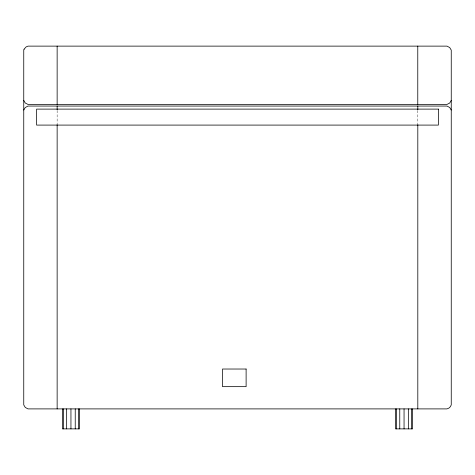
<?xml version="1.0" encoding="UTF-8"?>
<svg xmlns="http://www.w3.org/2000/svg" width="475" height="475" viewBox="0 0 475 475"><rect width="100%" height="100%" fill="white"/><g stroke="black" fill="none" stroke-linecap="round" stroke-linejoin="round"><path stroke-width="0.36" stroke-dasharray="2.38 1.78" d="M417.81 110.497L417.81 123.827M57.142 110.497L57.142 123.827"/><path stroke-width="0.71" d="M23.75 110.052L25.288 107.487L28.043 106.056L446.957 106.056L449.712 107.487L451.25 110.052M451.25 100.462L449.712 103.022L446.957 104.458L28.043 104.458L25.288 103.022L23.75 100.462M417.774 46.123L417.774 104.458M417.81 106.056L417.81 109.755M417.81 124.563L417.81 408.898M412.638 408.898L412.638 428.878L395.473 428.878L395.473 408.898M411.487 408.898L411.487 428.878M408.346 408.898L408.346 428.878M404.053 408.898L404.053 428.878M399.766 408.898L399.766 428.878M396.625 408.898L396.625 428.878M79.527 408.898L79.527 428.878L62.362 428.878L62.362 408.898M78.375 408.898L78.375 428.878M75.234 408.898L75.234 428.878M70.947 408.898L70.947 428.878M66.654 408.898L66.654 428.878M63.513 408.898L63.513 428.878M57.142 46.123L57.142 104.458M57.142 106.056L57.142 109.755M57.142 124.563L57.142 408.898M24.088 49.18L23.75 50.118L23.75 404.902L25.288 407.467L28.043 408.898L446.957 408.898L448.893 408.102L450.389 406.707L451.25 404.902L451.25 50.118L449.712 47.559L446.957 46.123L28.043 46.123L26.107 46.924L24.088 49.18M438.378 109.113L36.623 109.113L36.623 125.091L438.378 125.091L438.378 109.113M246.115 369.027L222.502 369.027L222.502 386.656L246.115 386.656L246.115 369.027"/></g></svg>
